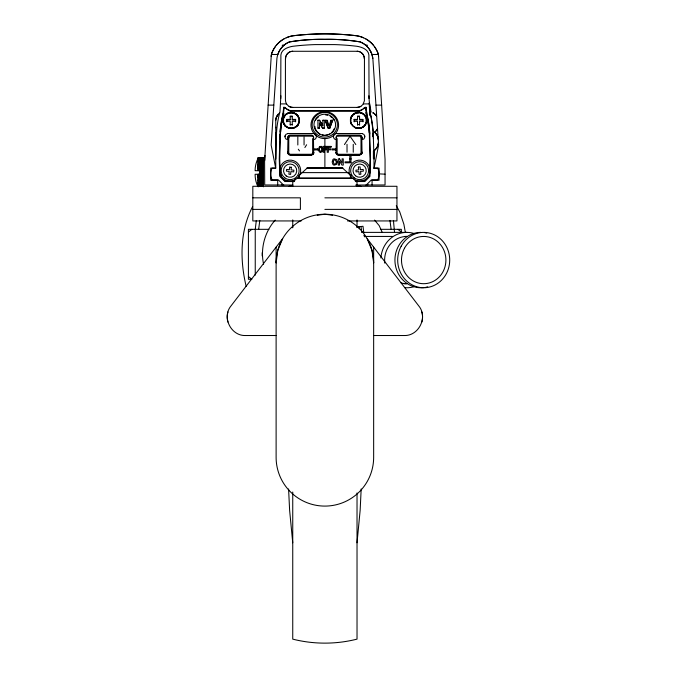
<?xml version="1.0" encoding="UTF-8"?>
<svg xmlns="http://www.w3.org/2000/svg" width="677" height="677" viewBox="0 0 677 677"><rect width="100%" height="100%" fill="white"/><g stroke="black" fill="none" stroke-linecap="round" stroke-linejoin="round"><path stroke-width="1.02" d="M295.604 121.86L295.604 119.389L292.252 119.389M336.012 139.631C334.345 139.767 332.195 136.551 334.142 134.596M337.129 138.565L337.129 152.748A1.574 1.54 0 0 0 338.779 154.28L359.292 154.28A1.819 1.777 0 0 0 361.01 152.511L361.01 138.751A1.726 1.684 0 0 0 360.502 137.566M362.127 139.597C365.622 139.707 365.656 133.758 362.203 133.699M349.806 161.854L345.042 161.854L345.042 162.793L350.957 162.793L350.999 155.676M275.818 159.053L276.368 138.472A105.434 103.039 0 0 1 279.965 111.773L280.887 95.779M361.179 488.955L360.147 510.314L357.024 542.802M355.332 181.538L364.81 181.538L369.93 176.384L370.505 159.053L369.896 138.54A102.117 99.798 0 0 0 366.976 114.768L366.037 107.321L365.072 107.321L362.178 109.674A10.333 10.096 0 0 1 358.192 111.087L291.575 111.087A10.333 10.096 0 0 1 287.59 109.674L284.805 107.321L283.731 107.321L282.8 114.768A102.117 99.798 0 0 0 279.872 138.54L279.262 159.053L279.838 176.384L284.958 181.538L294.436 181.538M285.398 107.922L284.154 107.711L283.231 115.073A101.059 98.766 0 0 0 280.337 138.599L279.736 158.9L280.312 176.054L285.372 181.157L294.613 181.157M287.64 139.597C284.145 139.707 284.112 133.758 287.564 133.699M373.89 154.948L374.009 152.841M280.718 98.605L280.887 54.981C281.429 49.404 287.843 47.145 292.591 46.315A250.041 250.041 0 0 1 315.101 44.597L334.666 44.597A250.041 250.041 0 0 1 357.177 46.315C361.924 47.145 368.339 49.396 368.889 54.981L369.05 98.605M355.941 185.041L385.052 184.973L385.052 159.383L378.528 55.776A15.706 14.031 0 0 0 378.308 54.473L378.282 54.372A13.227 13.227 0 0 0 377.639 52.332A30.744 30.744 0 0 0 374.263 46.349L373.628 45.494A27.241 27.241 0 0 0 365.851 38.953L363.574 37.802A27.241 27.241 0 0 0 356.22 35.712A278.712 278.712 0 0 0 324.884 33.85A274.811 270.918 0 0 0 293.547 35.712A26.945 26.564 0 0 0 286.202 37.802L283.917 38.953A27.241 27.241 0 0 0 276.14 45.494L275.514 46.349A31.303 30.863 0 0 0 272.129 52.332A13.227 13.227 0 0 0 271.485 54.372L271.469 54.473A15.706 14.031 0 0 0 271.249 55.776L264.639 160.601L264.969 155.371M362.127 152.122L362.034 153.222L361.746 136.399A2.86 2.793 0 0 0 360.012 135.095L338.102 135.087A2.776 2.708 0 0 0 336.325 136.458L336.012 152.782L336.858 154.652L336.012 152.359L336.114 153.442M287.64 138.303L287.666 137.956A2.86 2.793 0 0 1 289.756 135.62L290.12 135.552M287.64 138.717L287.666 138.396A2.86 2.793 0 0 1 289.756 136.069L311.733 136.069M258.665 229.325L259.799 220.406M313.73 153.095L313.756 152.359M291.33 167.557L289.671 166.906L289.375 169.715L286.574 169.419L286.396 171.12L289.197 171.416L288.901 174.217L290.602 174.395L290.898 171.594L293.708 171.89L293.886 170.189L291.076 169.893L291.372 167.084M284.966 136.627L285.042 135.916M283.502 185.041L278.382 179.887L271.976 179.887A13.946 13.946 0 0 1 271.976 168.209L275.759 168.209L275.759 120.278L276.834 115.86M378.265 142.762L377.588 145.953A11.67 11.67 90 0 1 373.569 151.047M318.605 150.04C318.765 154.043 324.156 152.037 322.819 148.669M373.653 335.521L404.144 335.521C418.801 336.156 428.169 317.149 418.75 305.902L367.12 238.617L371.995 250.38L373.653 262.998A48.769 48.769 0 0 0 324.884 214.228L317.268 215.235M332.509 215.235L324.884 214.228A48.769 48.769 0 0 0 276.114 262.998L277.773 250.38L282.647 238.617L231.018 305.902C221.599 317.149 230.967 336.156 245.624 335.521L276.114 335.521M362.11 152.443L361.323 154.06L359.36 154.948L338.492 154.948L336.858 154.229M378.325 143.558L377.758 145.953A11.67 11.67 -90 0 1 373.738 151.047M256.321 220.44L255.246 229.325L255.246 275.124M313.663 153.019L312.918 154.652L313.73 152.672M275.759 127.733L275.861 127.268M283.443 112.864L282.8 115.335A102.117 99.798 0 0 0 280.845 125.296M283.451 114.845L283.875 113.211M321.744 150.582L321.423 147.586M372.062 184.973L372.062 180.234L379.069 180.234L379.069 168.116L374.102 168.116L378.612 145.081L372.849 58.425L371.825 54.143A22.129 22.129 0 0 0 370.996 52.095A20.022 20.022 0 0 0 360.156 41.889A195.45 195.45 0 0 0 324.884 39.342A192.742 190.009 0 0 0 289.621 41.906C282.724 44.496 277.815 51.181 276.918 58.425L271.155 145.081L275.666 168.116L270.698 168.116L270.698 180.234L277.705 180.234L277.705 184.973M330.951 120.244C329.259 137.922 324.105 108.489 328.988 126.057L330.951 120.294L332.669 120.244L329.792 128.181L328.066 128.181L325.197 120.244L326.957 120.345M322.531 151.132L322.717 150.616M329.792 128.181L332.669 120.244M276.038 118.196L278.112 114.599M361.053 154.305L361.924 153.561M321.744 150.565C320.204 153.036 318.461 148.822 320.009 147.594A0.973 0.956 0 0 1 321.389 147.586M252.631 206.587C239.827 230.722 239.886 260.222 246.149 286.286M304.887 147.527L306.622 144.76M275.226 220.093C264.682 231.762 260.188 248.84 263.598 264.199M366.265 185.041L371.385 179.887L377.791 179.887A13.946 13.946 0 0 0 377.791 168.209L374.009 168.209M363.337 108.87L364.548 107.711L365.614 107.711L366.536 115.657A101.059 98.766 0 0 1 368.567 126.227M248.408 232.101L251.827 229.325M287.666 152.443L288.444 154.06L290.408 154.948L311.276 154.948L312.918 154.229M278.112 114.193L279.77 112.915M292.21 227.404L292.743 226.998M321.169 146.359L319.18 147.07L318.605 150.057M360.841 106.391L362.957 104.444L364.395 100.839L364.454 58.831C364.548 54.913 361.205 51.215 357.219 51.283L292.659 51.283C288.673 51.215 285.33 54.913 285.423 58.831L285.423 99.849C285.33 103.767 288.673 107.465 292.659 107.398L357.219 107.398L360.841 106.391A6.888 6.728 0 0 1 357.219 107.406M369.87 113.888L370.006 114.007M334.683 134.131L335.31 133.834M287.64 152.122L288.444 154.474L290.408 155.371L311.276 155.363L312.325 154.644M282.216 45.351L283.231 44.927M319.756 146.545L320.196 146.367M337.451 155.067L359.36 155.371L360.426 154.686M288.859 186.446L291.821 185.523M338.035 136.069L360.012 136.069A2.86 2.793 0 0 1 362.11 138.396M313.781 139.403C315.507 139.978 317.124 136.999 316.041 135.205M365.986 185.041L368.06 184.762M358.395 167.084L360.096 166.906L360.392 169.715L363.202 169.419L363.38 171.12L360.57 171.416L360.866 174.217L359.165 174.395L358.869 171.594L356.06 171.89L355.882 170.189L358.692 169.893L358.395 167.084L358.438 167.557M370.336 113.981C368.821 109.945 371.461 114.472 369.997 114.574M370.421 114.235L370.217 115.564M369.913 114.548L370.437 114.726M369.93 114.912L370.302 115.505L370.141 113.804L370.15 114.777M369.777 112.018L370.141 112.551M338.407 135.552L359.648 135.578M338.728 135.552L338.407 135.578A2.776 2.708 0 0 0 336.012 138.066M290.12 135.578L311.361 135.578M271.469 54.473L277.832 54.473M371.935 54.473L378.308 54.473M280.422 103.903L286.566 103.903M363.312 103.903L369.354 103.903M268.126 105.121L273.813 105.121M375.955 105.121L381.642 105.121M284.805 107.888L283.731 107.888L283.731 107.321M365.072 107.888L366.037 107.888L366.976 115.335A102.117 99.798 0 0 1 369.024 126.015M290.205 116.622L292.252 116.622M357.515 116.622L359.563 116.622M290.205 119.389L286.811 119.389L286.811 121.86M362.957 119.947L359.563 119.947L359.563 116.072L357.515 116.072L357.515 119.947L354.164 119.947L354.164 119.389L357.515 119.389M359.563 119.389L362.957 119.389L362.957 121.86M286.811 119.947L290.205 119.947L290.205 116.072L292.252 116.072L292.252 119.947L295.604 119.947L295.604 119.389M319.519 120.244L317.945 120.244L317.945 128.207L319.451 128.207L319.451 122.977L322.684 128.207L324.308 128.207L324.308 120.244L322.802 120.244L322.802 125.6L319.519 120.244L322.802 125.49M317.945 120.371L319.519 120.371M322.802 120.371L324.308 120.371M286.811 121.31L290.205 121.31L290.205 125.186M295.604 121.31L292.252 121.31L292.252 125.186M354.164 121.31L357.515 121.31L357.515 125.186M362.957 121.31L359.563 121.31L359.563 125.186M290.205 124.627L292.252 124.627M357.515 124.627L359.563 124.627M317.945 128.105L319.451 128.105M322.684 128.105L324.308 128.105M325.197 120.244L328.066 128.105L329.792 128.105M287.564 133.513L313.781 133.513M335.987 133.513L362.203 133.513M317.75 148.948L314.052 148.872L314.052 149.955L317.75 149.871M335.716 148.948L332.018 148.872L332.018 149.955L335.716 149.871M258.216 157.699L263.404 157.699M258.216 157.809L263.404 157.809M258.216 157.978L263.404 157.944M263.404 158.122L258.216 158.063A26.911 26.911 0 0 0 255.119 170.079L255.144 170.689L263.404 170.765M263.404 158.325L258.216 158.426L263.404 158.57M258.216 158.638L263.404 158.68M258.216 158.841L263.404 158.841M350.957 158.841L349.806 158.841L350.999 159.061M258.216 159.146L263.404 159.146M258.216 159.197L263.404 159.146M258.216 159.417L263.404 159.417M258.216 159.484L263.404 159.484M258.216 159.67L263.404 159.67M258.216 159.755L263.404 159.848M258.216 159.865L263.404 159.933M258.216 160.034L263.404 160.085M258.216 160.246L263.404 160.246M258.216 160.381L263.404 160.381M258.216 160.491L263.404 160.491M258.216 160.567L263.404 160.669L258.216 160.711M258.216 161.253L263.404 161.126M258.216 161.388L263.404 161.338M258.216 161.668L263.404 161.608M258.216 161.778L263.404 161.778M258.216 161.837L263.404 161.93M258.216 162.074L263.404 162.074M258.216 162.235L263.404 162.133M350.957 162.37L349.806 162.37L349.806 155.456M258.216 162.59L263.404 162.641M258.216 162.802L263.404 162.759M258.216 163.191L263.404 163.174M258.216 163.318L263.404 163.292M258.216 163.741L263.404 163.766M258.216 163.902L263.404 163.842M258.216 164.147L263.404 164.147M258.216 164.283L263.404 164.283M258.216 164.409L263.404 164.452M258.216 164.706L263.404 164.706M258.216 164.824L263.404 164.824M258.216 164.985L263.404 164.993M258.216 165.281L263.404 165.281M258.216 165.374L263.404 165.374M258.216 165.603L263.404 165.603M258.216 165.865L263.404 165.865M258.216 166.068L263.404 166.195L258.216 166.22M258.216 166.474L263.404 166.474M258.216 166.737L263.404 166.737M258.216 166.847L263.404 166.864M258.216 166.931L263.404 166.931M258.216 167.092L263.404 167.092M258.216 167.38L263.404 167.439L258.216 167.608M258.216 167.727L263.404 167.727M258.216 168.006L263.404 168.006M258.216 168.082L263.404 168.141L258.216 168.294M258.216 168.37L263.404 168.37M258.216 168.632L263.404 168.725M258.216 168.878L263.404 168.81M258.216 169.385L263.404 169.343M258.216 169.478L263.404 169.538M258.216 169.699L263.404 169.699M258.216 170.062L263.404 170.062M258.216 170.215L263.404 170.164M258.216 170.409L263.404 170.409M259.587 170.9L263.404 170.9M259.587 171.129L263.404 171.129M263.404 171.45L259.587 171.535L263.404 171.611M259.587 171.856L263.404 171.856M259.587 172.119L263.404 172.119M259.587 172.347L263.404 172.347M259.587 172.576L263.404 172.576M301.934 172.618L348.427 172.618M259.587 172.804L263.404 172.804M259.587 172.923L263.404 172.923M259.587 173.041L263.404 173.041M259.587 173.304L263.404 173.304M259.587 173.54L263.404 173.54M259.587 173.71L263.404 173.71M259.587 174.023L263.404 174.023M385.052 174.175L379.069 173.879M263.404 174.251L255.136 174.277L255.136 175.072A26.911 26.911 0 0 0 257.658 186.031M258.216 174.387L263.404 174.387M258.216 174.742L263.404 174.801M258.216 174.996L263.404 174.945M258.216 175.089L263.404 175.106M258.216 175.461L263.404 175.47M350.584 175.411L351.338 175.411M258.216 175.622L263.404 175.622M258.216 175.673L263.404 175.766L258.216 175.817M258.216 176.164L263.404 176.164M258.216 176.35L263.404 176.282M258.216 176.426L263.404 176.426M258.216 176.528L263.404 176.528M258.216 176.866L263.404 176.782M258.216 177.019L263.404 176.976M258.216 177.078L263.404 177.146M258.216 177.433L263.404 177.433M258.216 177.552L263.404 177.552M258.216 177.721L263.404 177.645M258.216 177.78L263.404 177.78M258.216 178.059L263.404 178.059M298.396 178.136L351.38 178.136M263.404 178.313L258.216 178.296L263.404 178.423M258.216 178.686L263.404 178.686M258.216 178.94L263.404 178.931M258.216 179.092L263.404 179.092M258.216 179.287L263.404 179.287M258.216 179.54L263.404 179.549M258.216 180.336L263.404 180.336M258.216 180.454L263.404 180.454M258.216 180.708L263.404 180.708M258.216 180.734L263.404 180.751M258.216 180.869L263.404 180.869M258.216 181.258L263.404 181.258M356.178 181.157L364.395 181.157L369.456 176.054L370.031 158.9L369.43 138.599A101.059 98.766 0 0 0 366.536 115.073L365.893 112.636M258.216 181.292L263.404 181.309M258.216 181.783L263.404 181.834L258.216 181.986M258.216 182.519L263.404 182.553L258.216 182.57M258.216 182.765L263.404 182.765M258.216 182.849L263.404 182.925M258.216 183.086L263.404 183.044M258.216 183.23L263.404 183.23M258.216 183.323L263.404 183.382M258.216 183.822L263.404 183.822M258.216 183.907L263.404 183.907M258.216 184.034L263.404 184.034M258.216 184.482L263.404 184.482M258.216 184.584L263.404 184.669M258.216 184.779L263.404 184.779M258.216 184.914L263.404 184.914M258.216 185.075L263.404 185.075M292.938 185.041L264.715 184.973L264.589 159.357M258.216 185.227L263.404 185.227M258.216 185.312L263.404 185.286M258.216 185.405L263.404 185.481M258.216 185.676L263.404 185.676M258.216 186.014L263.404 186.014M252.817 197.836L300.402 197.836L300.402 209.388L252.817 209.388M324.884 197.836L396.95 197.836M324.884 209.388L396.95 209.388M301.189 220.939L252.817 220.939L252.817 186.285L396.95 186.285L396.95 220.939L347.529 220.939M268.904 229.325L248.417 229.325L248.417 279.288L251.489 279.288M380.863 229.325L401.351 229.325L401.351 232.448M361.586 232.38L406.835 232.38M364.294 236.434L392.322 236.434M404.778 236.434L406.86 236.434A23.636 22.214 -90 0 0 384.815 263.158M403.746 283.705L406.86 283.705A23.636 22.214 -90 0 1 401.089 282.901M320.246 152.333L320.72 152.384M281.708 184.762L283.781 185.041M359.648 135.552L360.012 135.645A2.86 2.793 0 0 1 362.11 137.981L362.127 138.717M356.034 185.143L360.909 186.446M321.169 146.342L322.269 147.112L322.819 148.678M366.545 44.927L367.552 45.351M314.458 133.834L315.084 134.131M286.032 108.498L287.2 109.31A10.434 10.197 0 0 0 291.228 110.732L358.649 110.732A10.434 10.197 0 0 0 362.677 109.31M357.558 227.404L357.024 226.998L363.007 226.27L363.761 232.448M397.941 229.325L401.368 232.101M248.408 276.512L251.827 279.288M374.542 220.093L379.196 225.636L382.116 232.093M298.295 149.219L299.505 150.903M319.451 123.096L322.684 128.207M396.265 205.715L399.718 211.799L403.881 224.248L405.371 232.533M271.976 179.887L271.265 178.009M377.817 136.695L378.325 138.937M368.889 95.779L370.065 112.763A92.275 85.251 -2.6 0 1 371.182 117.468L373.171 131.719L374.009 159.053M372.697 136.077L372.705 135.028M373.23 113.414L373.086 112.72A11.678 11.67 85 0 1 376.547 115.852M393.447 220.44L394.522 232.448M389.969 220.406L391.103 229.325M378.265 139.733L377.588 136.542A11.67 11.67 90 0 0 374.999 132.658M280.997 174.564L281.226 176.426M361.019 226.507L361.653 231.762M359.022 226.753L359.275 228.851M364.725 135.916L364.81 136.669M292.743 542.802L289.621 510.314L288.588 488.955M370.243 114.523L370.209 113.863M372.799 133.183L372.968 136.619M369.295 102.938L369.744 112.78M354.164 119.389L354.164 121.86M374.009 150.37L374.009 168.531M373.653 247.13L373.653 457.322A48.769 48.769 0 0 1 324.884 506.091A48.769 48.769 0 0 1 276.114 457.322L276.114 247.13M373.399 151.132L373.399 158.528M366.037 107.321L366.037 107.888M365.614 107.711L365.614 108.286M357.024 186.293L357.024 182.265L353.453 178.254L296.314 178.254L292.743 182.274L292.743 186.293M357.024 219.923L357.024 227.624M357.024 492.983L357.024 639.13C336.037 644.462 313.73 644.462 292.743 639.13L292.743 492.035M355.814 144.565L350.373 136.729L349.679 136.729L344.458 144.565M353.25 144.328L353.25 152.24M350.711 178.432L350.711 175.521L342.46 167.964L307.307 167.964L299.056 175.521L299.056 178.432M350.441 175.199L350.441 178.076M347.022 144.328L347.022 152.24M335.716 148.872L335.716 149.955M324.884 138.624L324.884 168.209M317.75 148.872L317.75 149.955M313.663 153.442L313.443 136.458A2.776 2.708 0 0 0 311.733 135.104L289.756 135.095A2.86 2.793 0 0 0 288.021 136.399L287.666 152.867M312.639 138.565L312.639 152.748M304.058 137.084L304.058 144.996M299.327 175.199L299.327 178.076M297.829 137.084L297.829 144.996M292.743 219.923L292.743 227.836M284.154 107.711L284.154 108.286M275.666 132.895L275.666 144.201M263.404 157.597L263.404 186.835M262.177 252.69L262.177 255.923M259.587 170.689L259.587 174.277M258.216 157.597L258.216 170.689M258.216 174.124L258.216 186.835M363.862 235.257A46.205 46.205 0 0 1 364.895 236.967M421.822 311.953A27.63 22.476 0 0 1 421.873 322.066M227.895 322.066A27.63 22.476 0 0 1 227.946 311.953M363.574 37.802A26.945 26.564 0 0 0 356.22 35.712A274.811 270.918 0 0 0 324.884 33.85A278.712 278.712 0 0 0 293.547 35.712A27.241 27.241 0 0 0 286.202 37.802M365.859 38.953A27.334 26.953 0 0 1 373.628 45.494M374.263 46.349A31.303 30.863 0 0 1 377.639 52.332A13.616 13.422 0 0 1 378.587 56.496M289.621 41.898A195.45 195.45 0 0 1 324.884 39.342A192.742 190.009 0 0 1 360.147 41.906A20.166 19.878 0 0 1 370.988 52.104M370.996 52.095A22.688 22.366 0 0 1 372.849 58.425M275.514 46.349A30.744 30.744 0 0 0 272.129 52.332A13.616 13.422 0 0 0 271.181 56.496M276.14 45.494A27.334 26.953 0 0 1 283.917 38.953M277.951 54.143A20.437 20.437 0 0 1 289.57 41.788M369.803 111.773A105.434 103.039 0 0 1 373.399 138.472M275.759 120.286A8.022 8.022 0 0 1 278.112 114.616M357.228 51.173A7.405 7.405 0 0 1 364.353 58.831M285.525 58.831A7.405 7.405 0 0 1 292.65 51.173M292.659 107.406A6.888 6.728 0 0 1 289.045 106.391M372.909 112.737A11.67 11.67 85 0 1 376.37 115.869M377.487 128.579A11.67 11.67 85 0 1 374.618 132.26M377.656 128.562A11.67 11.67 85 0 1 374.787 132.252M369.71 113.186A19.261 0.872 85 0 1 369.625 103.522A21.046 0.956 85 0 1 370.962 112.145M374.483 132.023A11.678 11.67 -90 0 1 377.758 136.542M315.406 120.235A10.815 10.57 0 0 1 318.571 116.859M325.713 114.988A10.815 10.57 0 0 1 327.575 115.31M330.181 116.368A10.815 10.57 0 0 1 331.73 117.426M333.059 118.729A10.815 10.57 0 0 1 334.142 120.235M334.108 128.842A9.927 9.706 0 0 1 331.798 132.387M329.741 133.928A9.927 9.706 0 0 1 325.637 135.188M323.911 135.188A9.927 9.706 0 0 1 322.201 134.892M319.806 133.928A9.927 9.706 0 0 1 314.881 126.362M368.83 128.359A101.059 98.766 0 0 1 369.21 132.65M364.201 115.082A7.904 7.726 0 0 1 360.587 127.987M356.5 127.97A7.904 7.726 0 0 1 354.596 127.183M351.718 124.34A7.904 7.726 0 0 1 350.94 122.478M350.957 118.475A7.904 7.726 0 0 1 358.624 112.788M360.672 113.067A7.904 7.726 0 0 1 362.576 113.846M350.635 118.297A8.242 8.056 0 0 1 360.062 112.5A8.242 8.056 0 0 1 366.79 121.166A8.242 8.056 0 0 1 358.539 128.478M356.407 128.198A8.242 8.056 0 0 1 354.426 127.378M351.422 124.416A8.242 8.056 0 0 1 350.61 122.469M350.635 118.568A8.242 8.056 0 0 1 352.302 115.479M352.311 178.229A10.536 10.536 0 0 1 356.144 160.711A10.536 10.536 0 0 1 370.074 172A10.536 10.536 0 0 1 353.741 179.38M280.337 139.174A101.059 98.766 0 0 1 280.439 134.799M280.608 131.939A101.059 98.766 0 0 1 281.2 126.227M281.302 125.516A101.059 98.766 0 0 1 283.231 115.657M298.828 122.478A7.904 7.726 0 0 1 293.276 127.97M289.181 127.987A7.904 7.726 0 0 1 285.567 115.082M287.2 113.846A7.904 7.726 0 0 1 298.811 118.475M299.158 122.562A8.242 8.056 0 0 1 297.533 125.66M297.051 126.184A8.242 8.056 0 0 1 293.361 128.291M291.228 128.571A8.242 8.056 0 0 1 282.978 121.259A8.242 8.056 0 0 1 289.714 112.594A8.242 8.056 0 0 1 299.141 118.39M289.434 137.414A1.726 1.684 0 0 0 288.766 138.751L288.757 152.511A1.819 1.777 0 0 0 290.475 154.28L310.988 154.28A1.574 1.54 0 0 0 312.63 152.748M311.361 135.552A2.776 2.708 0 0 1 313.756 138.049M298.345 124.686A8.242 8.056 0 0 1 297.533 125.846M285.389 126.421A8.242 8.056 0 0 1 284.458 125.355M285.322 115.031A8.242 8.056 0 0 1 287.023 113.744M296.983 114.972A8.242 8.056 0 0 1 297.914 116.038M285.626 126.184A7.904 7.726 0 0 1 283.561 122.74M296.035 179.38A10.536 10.536 0 0 1 279.694 172A10.536 10.536 0 0 1 293.623 160.711A10.536 10.536 0 0 1 297.457 178.229M360.054 111.011A10.434 10.197 0 0 1 358.649 111.299M291.228 111.299A10.434 10.197 0 0 1 289.824 111.011M279.872 139.107A102.117 99.798 0 0 1 279.973 134.681M280.143 131.787A102.117 99.798 0 0 1 280.743 126.015M369.295 128.173A102.117 99.798 0 0 1 369.76 133.961M413.571 286.82A27.689 26.022 -90 0 1 404.897 287.683M380.889 258.013A27.689 26.022 -90 0 1 413.571 233.328M423.861 287.59A27.689 26.022 90 0 1 394.97 261.618A27.689 26.022 90 0 1 420.95 232.38M424.834 232.693A27.689 26.022 90 0 1 426.747 233.083M427.686 286.82A27.689 26.022 90 0 1 425.791 287.276M370.006 109.251L370.285 112.221L370.006 109.251M370.361 109.183L370.632 112.187L370.378 109.149M333.296 161.464L333.905 163.817A1.236 1.236 0 0 0 334.743 164.122C338.458 163.436 334.413 156.912 333.296 161.464M337.315 161.981L336.613 164.35L334.184 165.154A2.243 2.243 0 0 1 332.864 164.35L332.162 162.015L332.898 159.552A2.082 2.082 0 0 1 334.116 158.807L336.604 159.603L337.315 161.981M283.545 118.39L283.561 122.393A7.904 7.726 0 0 0 289.181 127.826L293.276 127.801A7.904 7.726 0 0 0 298.828 122.309L298.811 118.314A7.904 7.726 0 0 0 293.192 112.881L289.096 112.898A7.904 7.726 0 0 0 283.545 118.39M350.957 118.314L350.94 122.309A7.904 7.726 0 0 0 356.5 127.801L360.587 127.826A7.904 7.726 0 0 0 366.206 122.393L366.232 118.39A7.904 7.726 0 0 0 360.672 112.898L356.576 112.881A7.904 7.726 0 0 0 350.957 118.314M326.983 146.41L323.141 146.393L323.141 152.3L324.275 152.3L324.275 149.778L326.61 149.795L326.61 148.779L324.275 148.779L324.275 147.391L326.983 147.391L326.983 146.393M331.078 146.41L327.236 146.393L327.236 152.3L328.37 152.283L328.37 149.778L330.706 149.795L330.706 148.779L328.37 148.796L328.37 147.391L331.078 147.408L331.078 146.393M339.532 158.85L338.305 158.85L338.305 165.095L339.482 165.095L339.482 161.024L341.995 165.095L343.264 165.095L343.264 158.85L342.088 158.85L342.088 163.022L339.532 158.85M342.647 167.693L307.121 167.693L307.121 168.209L342.647 168.209L342.647 167.693M263.404 168.996L258.216 168.996L263.404 169.03M263.404 179.786L258.216 179.786L263.404 179.879M263.404 180.158L258.216 180.141L263.404 180.175M263.404 183.492L258.216 183.492L263.404 183.552M315.008 134.655A13.811 13.498 0 0 0 338.119 128.605A13.811 13.498 0 0 0 321.203 112.077A13.811 13.498 0 0 0 315.008 134.655M319.366 133.928A10.815 10.57 0 0 0 335.589 124.78A10.815 10.57 0 0 0 319.366 115.623A10.815 10.57 0 0 0 319.366 133.928M318.452 135.476A12.635 12.347 0 0 0 337.408 124.78A12.635 12.347 0 0 0 318.452 114.083A12.635 12.347 0 0 0 318.452 135.476M354.426 127.259A8.242 8.056 0 0 0 366.824 120.345A8.242 8.056 0 0 0 354.503 113.304A8.242 8.056 0 0 0 354.426 127.259M355.467 175.792A6.609 6.609 0 0 0 366.164 171.687A6.609 6.609 0 0 0 357.261 164.477A6.609 6.609 0 0 0 355.467 175.792M353.978 177.636A8.987 8.987 0 0 0 368.508 172.06A8.987 8.987 0 0 0 356.415 162.26A8.987 8.987 0 0 0 353.978 177.636M285.389 126.032A8.242 8.056 0 0 0 299.158 122.351A8.242 8.056 0 0 0 289.011 112.534A8.242 8.056 0 0 0 285.389 126.032M286.253 176.003A6.609 6.609 0 0 0 296.712 171.34A6.609 6.609 0 0 0 287.446 164.613A6.609 6.609 0 0 0 286.253 176.003M284.856 177.924A8.987 8.987 0 0 0 299.073 171.594A8.987 8.987 0 0 0 286.481 162.446A8.987 8.987 0 0 0 284.856 177.924M404.465 248.256A23.636 22.214 90 0 0 423.7 283.705A23.636 22.214 90 0 0 442.936 248.256A23.636 22.214 90 0 0 404.465 248.256M401.165 246.225A27.689 26.022 90 0 0 423.7 287.759A27.689 26.022 90 0 0 446.228 246.225A27.689 26.022 90 0 0 401.165 246.225"/></g></svg>
